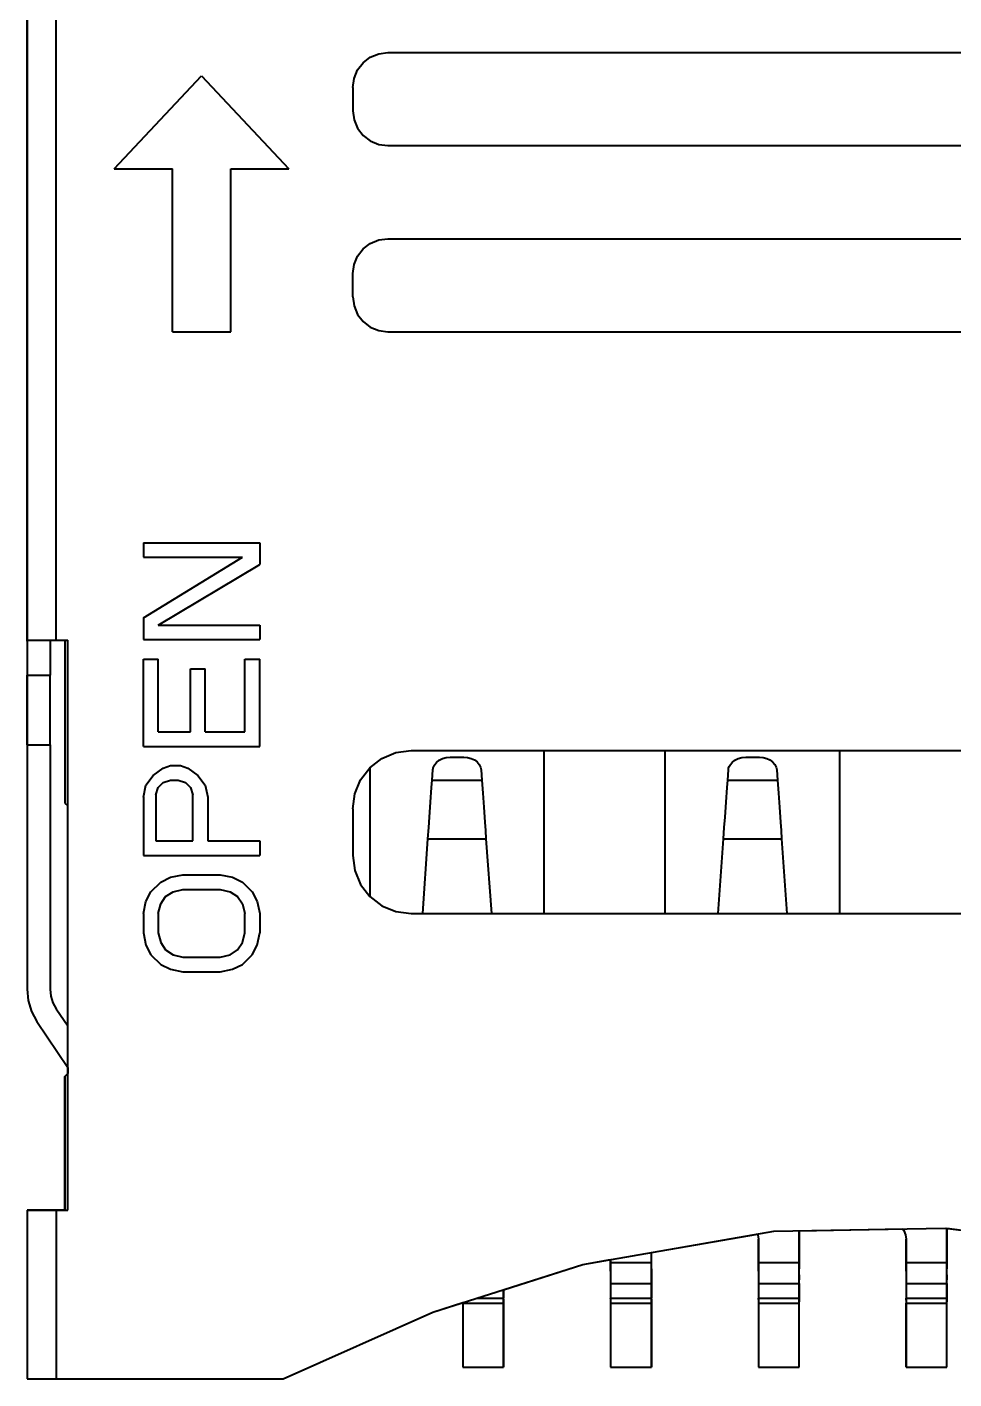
# Model space of a CAD drawing. Header units: inches. Extents: x -969 to 2045, y -594 to 12.
# Drawn here: x -869.71 to -853.78, y -149.94 to -126.7 of the extents above; entities that cross this region are included whole.
import ezdxf

# ---------------------------------------------------------------- set-up
doc = ezdxf.new("R2010")
doc.units = ezdxf.units.IN
doc.header["$MEASUREMENT"] = 0
doc.layers.add('Основная', color=7, linetype='Continuous', lineweight=40)

msp = doc.modelspace()

# ---------------------------------------------------------------- linework, layer by layer
at = {"layer": 'Основная'}
for p, q in [((-869.709, -119.939), (-869.709, -143.239)), ((-869.709, -119.939), (-869.709, -143.239)), ((-869.709, -137.239), (-869.709, -120.503)), ((-869.709, -137.239), (-869.709, -120.503)), ((-869.209, -137.239), (-869.209, -123.739)), ((-869.209, -137.239), (-869.209, -123.739)), ((-864.029, -127.439), (-863.933, -127.315)), ((-864.029, -127.439), (-863.933, -127.315)), ((-863.933, -127.315), (-863.809, -127.219)), ((-863.933, -127.315), (-863.809, -127.219)), ((-863.809, -127.219), (-863.665, -127.159)), ((-863.809, -127.219), (-863.665, -127.159)), ((-863.665, -127.159), (-863.509, -127.139)), ((-863.665, -127.159), (-863.509, -127.139)), ((-863.509, -127.139), (-845.709, -127.139)), ((-863.509, -127.139), (-845.709, -127.139)), ((-868.209, -129.139), (-866.709, -127.539)), ((-868.209, -129.139), (-866.709, -127.539)), ((-866.709, -127.539), (-865.209, -129.139)), ((-866.709, -127.539), (-865.209, -129.139)), ((-864.089, -127.583), (-864.029, -127.439)), ((-864.089, -127.583), (-864.029, -127.439)), ((-864.109, -127.739), (-864.089, -127.583)), ((-864.109, -127.739), (-864.089, -127.583)), ((-864.109, -127.739), (-864.109, -128.139)), ((-864.109, -127.739), (-864.109, -128.139)), ((-864.109, -128.139), (-864.089, -128.295)), ((-864.109, -128.139), (-864.089, -128.295)), ((-864.089, -128.295), (-864.029, -128.439)), ((-864.089, -128.295), (-864.029, -128.439)), ((-864.029, -128.439), (-863.933, -128.563)), ((-864.029, -128.439), (-863.933, -128.563)), ((-863.933, -128.563), (-863.809, -128.659)), ((-863.933, -128.563), (-863.809, -128.659)), ((-863.809, -128.659), (-863.665, -128.719)), ((-863.809, -128.659), (-863.665, -128.719)), ((-863.665, -128.719), (-863.509, -128.739)), ((-863.665, -128.719), (-863.509, -128.739)), ((-863.509, -128.739), (-845.709, -128.739)), ((-863.509, -128.739), (-845.709, -128.739)), ((-868.209, -129.139), (-867.209, -129.139)), ((-868.209, -129.139), (-867.209, -129.139)), ((-867.209, -131.939), (-867.209, -129.139)), ((-867.209, -131.939), (-867.209, -129.139)), ((-866.209, -131.939), (-866.209, -129.139)), ((-866.209, -129.139), (-865.209, -129.139)), ((-866.209, -131.939), (-866.209, -129.139)), ((-866.209, -129.139), (-865.209, -129.139)), ((-863.809, -130.419), (-863.665, -130.359)), ((-863.809, -130.419), (-863.665, -130.359)), ((-863.665, -130.359), (-863.509, -130.339)), ((-863.665, -130.359), (-863.509, -130.339)), ((-863.509, -130.339), (-845.709, -130.339)), ((-863.509, -130.339), (-845.709, -130.339)), ((-864.029, -130.639), (-863.933, -130.515)), ((-864.029, -130.639), (-863.933, -130.515)), ((-863.933, -130.515), (-863.809, -130.419)), ((-863.933, -130.515), (-863.809, -130.419)), ((-864.109, -130.939), (-864.089, -130.783)), ((-864.109, -130.939), (-864.089, -130.783)), ((-864.089, -130.783), (-864.029, -130.639)), ((-864.089, -130.783), (-864.029, -130.639)), ((-864.109, -131.339), (-864.109, -130.939)), ((-864.109, -131.339), (-864.109, -130.939)), ((-864.109, -131.339), (-864.089, -131.495)), ((-864.109, -131.339), (-864.089, -131.495)), ((-864.089, -131.495), (-864.029, -131.639)), ((-864.089, -131.495), (-864.029, -131.639)), ((-864.029, -131.639), (-863.933, -131.763)), ((-864.029, -131.639), (-863.933, -131.763)), ((-867.209, -131.939), (-866.209, -131.939)), ((-867.209, -131.939), (-866.209, -131.939)), ((-863.933, -131.763), (-863.809, -131.859)), ((-863.933, -131.763), (-863.809, -131.859)), ((-863.809, -131.859), (-863.665, -131.919)), ((-863.809, -131.859), (-863.665, -131.919)), ((-863.665, -131.919), (-863.509, -131.939)), ((-863.665, -131.919), (-863.509, -131.939)), ((-863.509, -131.939), (-845.709, -131.939)), ((-863.509, -131.939), (-845.709, -131.939)), ((-867.709, -135.565), (-865.709, -135.565)), ((-867.709, -135.565), (-867.709, -135.815)), ((-867.709, -135.565), (-865.709, -135.565)), ((-867.709, -135.565), (-867.709, -135.815)), ((-865.709, -135.565), (-865.709, -135.939)), ((-865.709, -135.565), (-865.709, -135.939)), ((-867.709, -136.855), (-866.007, -135.815)), ((-867.709, -135.815), (-866.007, -135.815)), ((-867.709, -136.855), (-866.007, -135.815)), ((-867.709, -135.815), (-866.007, -135.815)), ((-867.453, -136.981), (-865.709, -135.939)), ((-867.453, -136.981), (-865.709, -135.939)), ((-867.709, -136.855), (-867.709, -137.231)), ((-867.709, -136.855), (-867.709, -137.231)), ((-867.453, -136.981), (-865.709, -136.981)), ((-867.453, -136.981), (-865.709, -136.981)), ((-865.709, -136.981), (-865.709, -137.231)), ((-865.709, -136.981), (-865.709, -137.231)), ((-869.709, -137.259), (-869.709, -137.239)), ((-869.709, -137.239), (-869.693, -137.239)), ((-869.709, -137.259), (-869.709, -137.239)), ((-869.709, -137.239), (-869.693, -137.239)), ((-869.709, -137.259), (-869.709, -137.319)), ((-869.709, -137.259), (-869.709, -137.319)), ((-869.709, -137.319), (-869.709, -137.415)), ((-869.709, -137.319), (-869.709, -137.415)), ((-869.693, -137.239), (-869.339, -137.239)), ((-869.693, -137.239), (-869.643, -137.239)), ((-869.693, -137.239), (-869.339, -137.239)), ((-869.693, -137.239), (-869.643, -137.239)), ((-869.643, -137.239), (-869.563, -137.239)), ((-869.643, -137.239), (-869.563, -137.239)), ((-869.563, -137.239), (-869.459, -137.239)), ((-869.563, -137.239), (-869.459, -137.239)), ((-869.459, -137.239), (-869.339, -137.239)), ((-869.459, -137.239), (-869.339, -137.239)), ((-869.339, -137.239), (-869.209, -137.239)), ((-869.339, -137.239), (-869.209, -137.239)), ((-869.309, -137.259), (-869.309, -137.239)), ((-869.309, -137.259), (-869.309, -137.239)), ((-869.309, -137.259), (-869.309, -137.319)), ((-869.309, -137.259), (-869.309, -137.319)), ((-869.309, -137.319), (-869.309, -137.415)), ((-869.309, -137.319), (-869.309, -137.415)), ((-869.209, -137.239), (-869.009, -137.239)), ((-869.209, -137.239), (-869.009, -137.239)), ((-869.059, -137.239), (-869.059, -140.039)), ((-869.059, -137.239), (-869.059, -140.039)), ((-869.009, -147.039), (-869.009, -137.239)), ((-869.009, -147.039), (-869.009, -137.239)), ((-867.709, -137.231), (-865.709, -137.231)), ((-867.709, -137.231), (-865.709, -137.231)), ((-869.709, -137.415), (-869.709, -137.539)), ((-869.709, -137.415), (-869.709, -137.539)), ((-869.709, -137.539), (-869.709, -137.683)), ((-869.709, -137.539), (-869.709, -137.683)), ((-869.309, -137.415), (-869.309, -137.539)), ((-869.309, -137.415), (-869.309, -137.539)), ((-869.309, -137.539), (-869.309, -137.683)), ((-869.309, -137.539), (-869.309, -137.683)), ((-867.709, -137.565), (-867.453, -137.565)), ((-867.709, -139.065), (-867.709, -137.565)), ((-867.709, -137.565), (-867.453, -137.565)), ((-867.709, -139.065), (-867.709, -137.565)), ((-867.453, -138.815), (-867.453, -137.565)), ((-867.453, -138.815), (-867.453, -137.565)), ((-865.965, -137.565), (-865.709, -137.565)), ((-865.965, -138.815), (-865.965, -137.565)), ((-865.965, -137.565), (-865.709, -137.565)), ((-865.965, -138.815), (-865.965, -137.565)), ((-865.709, -139.065), (-865.709, -137.565)), ((-865.709, -139.065), (-865.709, -137.565)), ((-869.709, -137.683), (-869.709, -137.839)), ((-869.709, -137.683), (-869.709, -137.839)), ((-869.309, -137.683), (-869.309, -137.839)), ((-869.309, -137.683), (-869.309, -137.839)), ((-866.901, -137.731), (-866.645, -137.731)), ((-866.901, -138.815), (-866.901, -137.731)), ((-866.901, -137.731), (-866.645, -137.731)), ((-866.901, -138.815), (-866.901, -137.731)), ((-866.645, -138.815), (-866.645, -137.731)), ((-866.645, -138.815), (-866.645, -137.731)), ((-869.709, -139.039), (-869.709, -137.839)), ((-869.709, -137.839), (-869.309, -137.839)), ((-869.709, -139.039), (-869.709, -137.839)), ((-869.709, -137.839), (-869.309, -137.839)), ((-869.309, -139.039), (-869.309, -137.839)), ((-869.309, -139.039), (-869.309, -137.839)), ((-867.453, -138.815), (-866.901, -138.815)), ((-867.453, -138.815), (-866.901, -138.815)), ((-866.645, -138.815), (-865.965, -138.815)), ((-866.645, -138.815), (-865.965, -138.815)), ((-869.709, -139.039), (-869.709, -143.239)), ((-869.709, -139.039), (-869.309, -139.039)), ((-869.709, -139.039), (-869.709, -143.239)), ((-869.709, -139.039), (-869.309, -139.039)), ((-869.309, -139.039), (-869.309, -143.239)), ((-869.309, -139.039), (-869.309, -143.239)), ((-867.709, -139.065), (-865.709, -139.065)), ((-867.709, -139.065), (-865.709, -139.065)), ((-863.609, -139.273), (-863.369, -139.173)), ((-863.609, -139.273), (-863.369, -139.173)), ((-863.369, -139.173), (-863.109, -139.139)), ((-863.369, -139.173), (-863.109, -139.139)), ((-863.109, -139.139), (-849.109, -139.139)), ((-863.109, -139.139), (-849.109, -139.139)), ((-860.819, -141.939), (-860.819, -139.139)), ((-860.819, -141.939), (-860.819, -139.139)), ((-858.739, -141.939), (-858.739, -139.139)), ((-858.739, -141.939), (-858.739, -139.139)), ((-855.739, -141.939), (-855.739, -139.139)), ((-855.739, -141.939), (-855.739, -139.139)), ((-867.369, -139.439), (-867.241, -139.397)), ((-867.369, -139.439), (-867.241, -139.397)), ((-867.241, -139.397), (-867.071, -139.397)), ((-867.241, -139.397), (-867.071, -139.397)), ((-867.071, -139.397), (-866.943, -139.439)), ((-867.071, -139.397), (-866.943, -139.439)), ((-863.817, -139.433), (-863.609, -139.273)), ((-863.817, -139.433), (-863.609, -139.273)), ((-862.731, -139.441), (-862.721, -139.413)), ((-862.731, -139.441), (-862.721, -139.413)), ((-862.721, -139.413), (-862.701, -139.375)), ((-862.721, -139.413), (-862.701, -139.375)), ((-862.701, -139.375), (-862.673, -139.341)), ((-862.701, -139.375), (-862.673, -139.341)), ((-862.673, -139.341), (-862.627, -139.303)), ((-862.673, -139.341), (-862.627, -139.303)), ((-862.627, -139.303), (-862.569, -139.273)), ((-862.627, -139.303), (-862.569, -139.273)), ((-862.569, -139.273), (-862.505, -139.257)), ((-862.569, -139.273), (-862.505, -139.257)), ((-862.505, -139.257), (-862.435, -139.251)), ((-862.505, -139.257), (-862.435, -139.251)), ((-862.435, -139.251), (-862.203, -139.251)), ((-862.435, -139.251), (-862.203, -139.251)), ((-862.203, -139.251), (-862.137, -139.255)), ((-862.203, -139.251), (-862.137, -139.255)), ((-862.137, -139.255), (-862.075, -139.273)), ((-862.137, -139.255), (-862.075, -139.273)), ((-862.075, -139.273), (-862.021, -139.297)), ((-862.075, -139.273), (-862.021, -139.297)), ((-862.021, -139.297), (-861.975, -139.331)), ((-862.021, -139.297), (-861.975, -139.331)), ((-861.975, -139.331), (-861.939, -139.375)), ((-861.975, -139.331), (-861.939, -139.375)), ((-861.939, -139.375), (-861.915, -139.421)), ((-861.939, -139.375), (-861.915, -139.421)), ((-861.915, -139.421), (-861.903, -139.471)), ((-861.915, -139.421), (-861.903, -139.471)), ((-857.651, -139.441), (-857.641, -139.413)), ((-857.651, -139.441), (-857.641, -139.413)), ((-857.641, -139.413), (-857.621, -139.375)), ((-857.641, -139.413), (-857.621, -139.375)), ((-857.621, -139.375), (-857.593, -139.341)), ((-857.621, -139.375), (-857.593, -139.341)), ((-857.593, -139.341), (-857.547, -139.303)), ((-857.593, -139.341), (-857.547, -139.303)), ((-857.547, -139.303), (-857.489, -139.273)), ((-857.547, -139.303), (-857.489, -139.273)), ((-857.489, -139.273), (-857.425, -139.257)), ((-857.489, -139.273), (-857.425, -139.257)), ((-857.425, -139.257), (-857.355, -139.251)), ((-857.425, -139.257), (-857.355, -139.251)), ((-857.355, -139.251), (-857.123, -139.251)), ((-857.355, -139.251), (-857.123, -139.251)), ((-857.123, -139.251), (-857.057, -139.255)), ((-857.123, -139.251), (-857.057, -139.255)), ((-857.057, -139.255), (-856.995, -139.273)), ((-857.057, -139.255), (-856.995, -139.273)), ((-856.995, -139.273), (-856.941, -139.297)), ((-856.995, -139.273), (-856.941, -139.297)), ((-856.941, -139.297), (-856.895, -139.331)), ((-856.941, -139.297), (-856.895, -139.331)), ((-856.895, -139.331), (-856.859, -139.375)), ((-856.895, -139.331), (-856.859, -139.375)), ((-856.859, -139.375), (-856.835, -139.421)), ((-856.859, -139.375), (-856.835, -139.421)), ((-856.835, -139.421), (-856.823, -139.471)), ((-856.835, -139.421), (-856.823, -139.471)), ((-867.667, -139.731), (-867.539, -139.565)), ((-867.667, -139.731), (-867.539, -139.565)), ((-867.539, -139.565), (-867.369, -139.439)), ((-867.539, -139.565), (-867.369, -139.439)), ((-867.369, -139.689), (-867.241, -139.647)), ((-867.369, -139.689), (-867.241, -139.647)), ((-867.241, -139.647), (-867.113, -139.647)), ((-867.241, -139.647), (-867.113, -139.647)), ((-867.113, -139.647), (-866.985, -139.689)), ((-867.113, -139.647), (-866.985, -139.689)), ((-866.943, -139.439), (-866.773, -139.565)), ((-866.943, -139.439), (-866.773, -139.565)), ((-866.773, -139.565), (-866.645, -139.731)), ((-866.773, -139.565), (-866.645, -139.731)), ((-864.075, -139.881), (-863.975, -139.639)), ((-864.075, -139.881), (-863.975, -139.639)), ((-863.975, -139.639), (-863.817, -139.433)), ((-863.975, -139.639), (-863.817, -139.433)), ((-863.819, -139.435), (-863.819, -141.643)), ((-863.819, -139.435), (-863.819, -141.643)), ((-862.757, -139.775), (-862.747, -139.647)), ((-862.757, -139.775), (-862.747, -139.647)), ((-862.747, -139.647), (-862.735, -139.471)), ((-862.747, -139.647), (-862.735, -139.471)), ((-862.747, -139.647), (-861.891, -139.647)), ((-862.747, -139.647), (-861.891, -139.647)), ((-862.735, -139.471), (-862.731, -139.441)), ((-862.735, -139.471), (-862.731, -139.441)), ((-861.903, -139.471), (-861.891, -139.647)), ((-861.903, -139.471), (-861.891, -139.647)), ((-861.891, -139.647), (-861.875, -139.867)), ((-861.891, -139.647), (-861.875, -139.867)), ((-857.677, -139.775), (-857.667, -139.647)), ((-857.677, -139.775), (-857.667, -139.647)), ((-857.667, -139.647), (-857.655, -139.471)), ((-857.667, -139.647), (-857.655, -139.471)), ((-857.667, -139.647), (-856.811, -139.647)), ((-857.667, -139.647), (-856.811, -139.647)), ((-857.655, -139.471), (-857.651, -139.441)), ((-857.655, -139.471), (-857.651, -139.441)), ((-856.823, -139.471), (-856.811, -139.647)), ((-856.823, -139.471), (-856.811, -139.647)), ((-856.811, -139.647), (-856.795, -139.867)), ((-856.811, -139.647), (-856.795, -139.867)), ((-867.709, -139.939), (-867.667, -139.731)), ((-867.709, -139.939), (-867.667, -139.731)), ((-867.497, -139.897), (-867.453, -139.773)), ((-867.497, -139.897), (-867.453, -139.773)), ((-867.453, -139.773), (-867.369, -139.689)), ((-867.453, -139.773), (-867.369, -139.689)), ((-866.985, -139.689), (-866.901, -139.773)), ((-866.985, -139.689), (-866.901, -139.773)), ((-866.901, -139.773), (-866.859, -139.897)), ((-866.901, -139.773), (-866.859, -139.897)), ((-866.645, -139.731), (-866.603, -139.939)), ((-866.645, -139.731), (-866.603, -139.939)), ((-864.109, -140.139), (-864.075, -139.881)), ((-864.109, -140.139), (-864.075, -139.881)), ((-862.775, -140.025), (-862.757, -139.775)), ((-862.775, -140.025), (-862.757, -139.775)), ((-861.875, -139.867), (-861.859, -140.113)), ((-861.875, -139.867), (-861.859, -140.113)), ((-857.695, -140.025), (-857.677, -139.775)), ((-857.695, -140.025), (-857.677, -139.775)), ((-856.795, -139.867), (-856.779, -140.113)), ((-856.795, -139.867), (-856.779, -140.113)), ((-869.059, -140.039), (-869.009, -140.089)), ((-869.059, -140.039), (-869.009, -140.089)), ((-867.709, -139.939), (-867.709, -140.939)), ((-867.709, -139.939), (-867.709, -140.939)), ((-867.497, -139.897), (-867.497, -140.689)), ((-867.497, -139.897), (-867.497, -140.689)), ((-866.859, -140.689), (-866.859, -139.897)), ((-866.859, -140.689), (-866.859, -139.897)), ((-866.603, -139.939), (-866.603, -140.689)), ((-866.603, -139.939), (-866.603, -140.689)), ((-862.793, -140.281), (-862.775, -140.025)), ((-862.793, -140.281), (-862.775, -140.025)), ((-861.859, -140.113), (-861.841, -140.371)), ((-861.859, -140.113), (-861.841, -140.371)), ((-857.713, -140.281), (-857.695, -140.025)), ((-857.713, -140.281), (-857.695, -140.025)), ((-856.779, -140.113), (-856.761, -140.371)), ((-856.779, -140.113), (-856.761, -140.371)), ((-864.109, -140.139), (-864.109, -140.939)), ((-864.109, -140.139), (-864.109, -140.939)), ((-862.805, -140.461), (-862.793, -140.281)), ((-862.805, -140.461), (-862.793, -140.281)), ((-857.725, -140.461), (-857.713, -140.281)), ((-857.725, -140.461), (-857.713, -140.281)), ((-862.819, -140.657), (-862.805, -140.461)), ((-862.819, -140.657), (-862.805, -140.461)), ((-861.841, -140.371), (-861.831, -140.513)), ((-861.841, -140.371), (-861.831, -140.513)), ((-861.831, -140.513), (-861.821, -140.657)), ((-861.831, -140.513), (-861.821, -140.657)), ((-857.739, -140.657), (-857.725, -140.461)), ((-857.739, -140.657), (-857.725, -140.461)), ((-856.761, -140.371), (-856.751, -140.513)), ((-856.761, -140.371), (-856.751, -140.513)), ((-856.751, -140.513), (-856.741, -140.657)), ((-856.751, -140.513), (-856.741, -140.657)), ((-867.497, -140.689), (-866.859, -140.689)), ((-867.497, -140.689), (-866.859, -140.689)), ((-866.603, -140.689), (-865.709, -140.689)), ((-866.603, -140.689), (-865.709, -140.689)), ((-865.709, -140.689), (-865.709, -140.939)), ((-865.709, -140.689), (-865.709, -140.939)), ((-862.909, -141.939), (-862.819, -140.657)), ((-862.909, -141.939), (-862.819, -140.657)), ((-862.819, -140.657), (-861.821, -140.657)), ((-862.819, -140.657), (-861.821, -140.657)), ((-861.821, -140.657), (-861.729, -141.939)), ((-861.821, -140.657), (-861.729, -141.939)), ((-857.829, -141.939), (-857.739, -140.657)), ((-857.829, -141.939), (-857.739, -140.657)), ((-857.739, -140.657), (-856.741, -140.657)), ((-857.739, -140.657), (-856.741, -140.657)), ((-856.741, -140.657), (-856.649, -141.939)), ((-856.741, -140.657), (-856.649, -141.939)), ((-867.709, -140.939), (-865.709, -140.939)), ((-867.709, -140.939), (-865.709, -140.939)), ((-864.109, -140.939), (-864.075, -141.197)), ((-864.109, -140.939), (-864.075, -141.197)), ((-867.241, -141.315), (-867.029, -141.273)), ((-867.241, -141.315), (-867.029, -141.273)), ((-867.029, -141.273), (-866.391, -141.273)), ((-867.029, -141.273), (-866.391, -141.273)), ((-866.391, -141.273), (-866.177, -141.315)), ((-866.391, -141.273), (-866.177, -141.315)), ((-864.075, -141.197), (-863.975, -141.439)), ((-864.075, -141.197), (-863.975, -141.439)), ((-867.581, -141.565), (-867.411, -141.397)), ((-867.581, -141.565), (-867.411, -141.397)), ((-867.411, -141.397), (-867.241, -141.315)), ((-867.411, -141.397), (-867.241, -141.315)), ((-867.199, -141.565), (-867.029, -141.523)), ((-867.199, -141.565), (-867.029, -141.523)), ((-867.029, -141.523), (-866.391, -141.523)), ((-867.029, -141.523), (-866.391, -141.523)), ((-866.391, -141.523), (-866.219, -141.565)), ((-866.391, -141.523), (-866.219, -141.565)), ((-866.177, -141.315), (-866.007, -141.397)), ((-866.177, -141.315), (-866.007, -141.397)), ((-866.007, -141.397), (-865.837, -141.565)), ((-866.007, -141.397), (-865.837, -141.565)), ((-863.975, -141.439), (-863.817, -141.647)), ((-863.975, -141.439), (-863.817, -141.647)), ((-867.709, -141.939), (-867.667, -141.731)), ((-867.709, -141.939), (-867.667, -141.731)), ((-867.667, -141.731), (-867.581, -141.565)), ((-867.667, -141.731), (-867.581, -141.565)), ((-867.411, -141.773), (-867.327, -141.647)), ((-867.411, -141.773), (-867.327, -141.647)), ((-867.327, -141.647), (-867.199, -141.565)), ((-867.327, -141.647), (-867.199, -141.565)), ((-866.219, -141.565), (-866.093, -141.647)), ((-866.219, -141.565), (-866.093, -141.647)), ((-866.093, -141.647), (-866.007, -141.773)), ((-866.093, -141.647), (-866.007, -141.773)), ((-865.837, -141.565), (-865.751, -141.731)), ((-865.837, -141.565), (-865.751, -141.731)), ((-865.751, -141.731), (-865.709, -141.939)), ((-865.751, -141.731), (-865.709, -141.939)), ((-863.817, -141.647), (-863.609, -141.805)), ((-863.817, -141.647), (-863.609, -141.805)), ((-867.709, -141.939), (-867.709, -142.273)), ((-867.709, -141.939), (-867.709, -142.273)), ((-867.453, -141.939), (-867.411, -141.773)), ((-867.453, -141.939), (-867.411, -141.773)), ((-867.453, -141.939), (-867.453, -142.273)), ((-867.453, -141.939), (-867.453, -142.273)), ((-866.007, -141.773), (-865.965, -141.939)), ((-866.007, -141.773), (-865.965, -141.939)), ((-865.965, -142.273), (-865.965, -141.939)), ((-865.965, -142.273), (-865.965, -141.939)), ((-865.709, -141.939), (-865.709, -142.273)), ((-865.709, -141.939), (-865.709, -142.273)), ((-863.609, -141.805), (-863.369, -141.905)), ((-863.609, -141.805), (-863.369, -141.905)), ((-863.369, -141.905), (-863.109, -141.939)), ((-863.369, -141.905), (-863.109, -141.939)), ((-863.109, -141.939), (-849.109, -141.939)), ((-863.109, -141.939), (-849.109, -141.939)), ((-867.709, -142.273), (-867.667, -142.481)), ((-867.709, -142.273), (-867.667, -142.481)), ((-867.453, -142.273), (-867.411, -142.439)), ((-867.453, -142.273), (-867.411, -142.439)), ((-867.411, -142.439), (-867.327, -142.565)), ((-867.411, -142.439), (-867.327, -142.565)), ((-866.093, -142.565), (-866.007, -142.439)), ((-866.093, -142.565), (-866.007, -142.439)), ((-866.007, -142.439), (-865.965, -142.273)), ((-866.007, -142.439), (-865.965, -142.273)), ((-865.751, -142.481), (-865.709, -142.273)), ((-865.751, -142.481), (-865.709, -142.273)), ((-867.667, -142.481), (-867.581, -142.647)), ((-867.667, -142.481), (-867.581, -142.647)), ((-867.581, -142.647), (-867.411, -142.815)), ((-867.581, -142.647), (-867.411, -142.815)), ((-867.327, -142.565), (-867.199, -142.647)), ((-867.327, -142.565), (-867.199, -142.647)), ((-867.199, -142.647), (-867.029, -142.689)), ((-867.199, -142.647), (-867.029, -142.689)), ((-866.391, -142.689), (-866.219, -142.647)), ((-866.391, -142.689), (-866.219, -142.647)), ((-866.219, -142.647), (-866.093, -142.565)), ((-866.219, -142.647), (-866.093, -142.565)), ((-866.007, -142.815), (-865.837, -142.647)), ((-866.007, -142.815), (-865.837, -142.647)), ((-865.837, -142.647), (-865.751, -142.481)), ((-865.837, -142.647), (-865.751, -142.481)), ((-867.411, -142.815), (-867.241, -142.897)), ((-867.411, -142.815), (-867.241, -142.897)), ((-867.241, -142.897), (-867.029, -142.939)), ((-867.241, -142.897), (-867.029, -142.939)), ((-867.029, -142.689), (-866.391, -142.689)), ((-867.029, -142.689), (-866.391, -142.689)), ((-866.391, -142.939), (-866.177, -142.897)), ((-866.391, -142.939), (-866.177, -142.897)), ((-866.177, -142.897), (-866.007, -142.815)), ((-866.177, -142.897), (-866.007, -142.815)), ((-867.029, -142.939), (-866.391, -142.939)), ((-867.029, -142.939), (-866.391, -142.939)), ((-869.709, -143.239), (-869.689, -143.435)), ((-869.709, -143.239), (-869.689, -143.435)), ((-869.709, -143.239), (-869.689, -143.435)), ((-869.709, -143.239), (-869.689, -143.435)), ((-869.309, -143.239), (-869.297, -143.357)), ((-869.309, -143.239), (-869.297, -143.357)), ((-869.297, -143.357), (-869.263, -143.471)), ((-869.297, -143.357), (-869.263, -143.471)), ((-869.689, -143.435), (-869.631, -143.625)), ((-869.689, -143.435), (-869.631, -143.625)), ((-869.689, -143.435), (-869.631, -143.625)), ((-869.689, -143.435), (-869.631, -143.625)), ((-869.263, -143.471), (-869.207, -143.575)), ((-869.263, -143.471), (-869.207, -143.575)), ((-869.207, -143.575), (-869.009, -143.867)), ((-869.207, -143.575), (-869.009, -143.867)), ((-869.631, -143.625), (-869.539, -143.797)), ((-869.631, -143.625), (-869.539, -143.797)), ((-869.631, -143.625), (-869.539, -143.797)), ((-869.631, -143.625), (-869.539, -143.797)), ((-869.539, -143.797), (-869.009, -144.585)), ((-869.539, -143.797), (-869.009, -144.585)), ((-869.539, -143.797), (-869.009, -144.585)), ((-869.539, -143.797), (-869.009, -144.585)), ((-869.009, -144.689), (-869.059, -144.739)), ((-869.059, -144.739), (-869.009, -144.689)), ((-869.009, -144.689), (-869.059, -144.739)), ((-869.059, -144.739), (-869.009, -144.689)), ((-869.059, -144.739), (-869.059, -147.039)), ((-869.059, -147.039), (-869.059, -144.739)), ((-869.059, -144.739), (-869.059, -147.039)), ((-869.059, -147.039), (-869.059, -144.739)), ((-869.009, -144.585), (-869.009, -144.689)), ((-869.009, -144.585), (-869.009, -144.689)), ((-869.059, -147.039), (-869.709, -147.039)), ((-869.709, -147.039), (-869.709, -149.939)), ((-869.709, -147.039), (-869.709, -149.939)), ((-869.709, -147.039), (-869.693, -147.039)), ((-869.059, -147.039), (-869.709, -147.039)), ((-869.709, -147.039), (-869.709, -149.939)), ((-869.709, -147.039), (-869.709, -149.939)), ((-869.709, -147.039), (-869.693, -147.039)), ((-869.693, -147.039), (-869.643, -147.039)), ((-869.693, -147.039), (-869.643, -147.039)), ((-869.643, -147.039), (-869.563, -147.039)), ((-869.643, -147.039), (-869.563, -147.039)), ((-869.563, -147.039), (-869.459, -147.039)), ((-869.563, -147.039), (-869.459, -147.039)), ((-869.459, -147.039), (-869.339, -147.039)), ((-869.459, -147.039), (-869.339, -147.039)), ((-869.339, -147.039), (-869.209, -147.039)), ((-869.339, -147.039), (-869.209, -147.039)), ((-869.209, -147.039), (-869.009, -147.039)), ((-869.209, -147.039), (-869.209, -149.939)), ((-869.209, -147.039), (-869.009, -147.039)), ((-869.209, -147.039), (-869.209, -149.939)), ((-860.157, -147.971), (-856.877, -147.401)), ((-860.157, -147.971), (-856.877, -147.401)), ((-858.979, -147.767), (-857.155, -147.449)), ((-858.979, -147.767), (-857.155, -147.449)), ((-857.155, -147.449), (-857.149, -147.461)), ((-857.155, -147.449), (-857.149, -147.461)), ((-857.155, -147.449), (-857.149, -147.461)), ((-857.155, -147.449), (-857.149, -147.461)), ((-857.149, -147.461), (-857.139, -147.539)), ((-857.149, -147.461), (-857.139, -147.539)), ((-857.149, -147.461), (-857.139, -147.539)), ((-857.149, -147.461), (-857.139, -147.539)), ((-857.139, -147.539), (-857.139, -149.739)), ((-857.139, -147.939), (-857.139, -147.539)), ((-857.139, -147.539), (-857.139, -149.739)), ((-857.139, -147.939), (-857.139, -147.539)), ((-856.877, -147.401), (-853.927, -147.345)), ((-856.877, -147.401), (-853.927, -147.345)), ((-856.439, -147.393), (-854.663, -147.359)), ((-856.439, -147.393), (-854.663, -147.359)), ((-856.439, -149.739), (-856.439, -147.393)), ((-856.439, -147.393), (-856.439, -147.939)), ((-856.439, -149.739), (-856.439, -147.393)), ((-856.439, -147.393), (-856.439, -147.939)), ((-854.663, -147.359), (-854.639, -147.389)), ((-854.663, -147.359), (-854.639, -147.389)), ((-854.663, -147.359), (-854.639, -147.389)), ((-854.663, -147.359), (-854.639, -147.389)), ((-854.639, -147.389), (-854.609, -147.461)), ((-854.639, -147.389), (-854.609, -147.461)), ((-854.639, -147.389), (-854.609, -147.461)), ((-854.639, -147.389), (-854.609, -147.461)), ((-854.609, -147.461), (-854.599, -147.539)), ((-854.609, -147.461), (-854.599, -147.539)), ((-854.609, -147.461), (-854.599, -147.539)), ((-854.609, -147.461), (-854.599, -147.539)), ((-854.599, -147.539), (-854.599, -149.739)), ((-854.599, -147.939), (-854.599, -147.539)), ((-854.599, -147.539), (-854.599, -149.739)), ((-854.599, -147.939), (-854.599, -147.539)), ((-853.927, -147.345), (-850.953, -147.723)), ((-853.927, -147.345), (-850.953, -147.723)), ((-853.899, -147.347), (-853.899, -147.939)), ((-853.899, -147.347), (-853.899, -147.939)), ((-853.899, -149.739), (-853.899, -147.349)), ((-853.899, -147.349), (-852.059, -147.583)), ((-853.899, -149.739), (-853.899, -147.349)), ((-853.899, -147.349), (-852.059, -147.583)), ((-858.979, -149.739), (-858.979, -147.767)), ((-858.979, -147.939), (-858.979, -147.767)), ((-858.979, -149.739), (-858.979, -147.767)), ((-858.979, -147.939), (-858.979, -147.767)), ((-862.733, -148.791), (-860.157, -147.971)), ((-862.733, -148.791), (-860.157, -147.971)), ((-861.519, -148.405), (-860.157, -147.971)), ((-861.519, -148.405), (-860.157, -147.971)), ((-860.157, -147.971), (-859.679, -147.887)), ((-860.157, -147.971), (-859.679, -147.887)), ((-859.679, -147.887), (-859.679, -149.739)), ((-859.679, -147.939), (-859.679, -147.887)), ((-859.679, -147.887), (-859.679, -149.739)), ((-859.679, -147.939), (-859.679, -147.887)), ((-859.679, -148.013), (-859.679, -147.939)), ((-859.679, -147.939), (-858.979, -147.939)), ((-859.679, -148.013), (-859.679, -147.939)), ((-859.679, -147.939), (-858.979, -147.939)), ((-859.679, -148.085), (-859.679, -148.013)), ((-859.679, -148.085), (-859.679, -148.013)), ((-858.979, -148.049), (-858.979, -147.939)), ((-858.979, -148.049), (-858.979, -147.939)), ((-857.139, -148.013), (-857.139, -147.939)), ((-857.139, -147.939), (-856.439, -147.939)), ((-857.139, -148.013), (-857.139, -147.939)), ((-857.139, -147.939), (-856.439, -147.939)), ((-857.139, -148.085), (-857.139, -148.013)), ((-857.139, -148.085), (-857.139, -148.013)), ((-856.439, -147.939), (-856.439, -148.049)), ((-856.439, -147.939), (-856.439, -148.049)), ((-854.599, -148.013), (-854.599, -147.939)), ((-854.599, -147.939), (-853.899, -147.939)), ((-854.599, -148.013), (-854.599, -147.939)), ((-854.599, -147.939), (-853.899, -147.939)), ((-854.599, -148.085), (-854.599, -148.013)), ((-854.599, -148.085), (-854.599, -148.013)), ((-853.899, -147.939), (-853.899, -148.049)), ((-853.899, -147.939), (-853.899, -148.049)), ((-859.679, -148.085), (-859.679, -148.151)), ((-859.679, -148.085), (-859.679, -148.151)), ((-859.679, -148.151), (-859.679, -148.211)), ((-859.679, -148.151), (-859.679, -148.211)), ((-859.679, -148.211), (-859.679, -148.261)), ((-859.679, -148.211), (-859.679, -148.261)), ((-859.679, -148.261), (-859.679, -148.299)), ((-859.679, -148.261), (-859.679, -148.299)), ((-858.979, -148.049), (-858.979, -148.151)), ((-858.979, -148.049), (-858.979, -148.151)), ((-858.979, -148.151), (-858.979, -148.237)), ((-858.979, -148.151), (-858.979, -148.237)), ((-858.979, -148.237), (-858.979, -148.299)), ((-858.979, -148.237), (-858.979, -148.299)), ((-857.139, -148.085), (-857.139, -148.151)), ((-857.139, -148.085), (-857.139, -148.151)), ((-857.139, -148.151), (-857.139, -148.211)), ((-857.139, -148.151), (-857.139, -148.211)), ((-857.139, -148.211), (-857.139, -148.261)), ((-857.139, -148.211), (-857.139, -148.261)), ((-857.139, -148.261), (-857.139, -148.299)), ((-857.139, -148.261), (-857.139, -148.299)), ((-856.439, -148.151), (-856.439, -148.049)), ((-856.439, -148.151), (-856.439, -148.049)), ((-856.439, -148.151), (-856.439, -148.237)), ((-856.439, -148.151), (-856.439, -148.237)), ((-856.439, -148.299), (-856.439, -148.237)), ((-856.439, -148.299), (-856.439, -148.237)), ((-854.599, -148.085), (-854.599, -148.151)), ((-854.599, -148.085), (-854.599, -148.151)), ((-854.599, -148.151), (-854.599, -148.211)), ((-854.599, -148.151), (-854.599, -148.211)), ((-854.599, -148.211), (-854.599, -148.261)), ((-854.599, -148.211), (-854.599, -148.261)), ((-854.599, -148.261), (-854.599, -148.299)), ((-854.599, -148.261), (-854.599, -148.299)), ((-853.899, -148.151), (-853.899, -148.049)), ((-853.899, -148.151), (-853.899, -148.049)), ((-853.899, -148.151), (-853.899, -148.237)), ((-853.899, -148.151), (-853.899, -148.237)), ((-853.899, -148.299), (-853.899, -148.237)), ((-853.899, -148.299), (-853.899, -148.237)), ((-861.519, -149.739), (-861.519, -148.405)), ((-861.519, -148.405), (-861.519, -148.549)), ((-861.519, -149.739), (-861.519, -148.405)), ((-861.519, -148.405), (-861.519, -148.549)), ((-859.679, -148.299), (-859.679, -148.549)), ((-859.679, -148.299), (-858.979, -148.299)), ((-859.679, -148.299), (-859.679, -148.549)), ((-859.679, -148.299), (-858.979, -148.299)), ((-858.979, -148.299), (-858.979, -148.549)), ((-858.979, -148.299), (-858.979, -148.549)), ((-857.139, -148.299), (-857.139, -148.549)), ((-857.139, -148.299), (-856.439, -148.299)), ((-857.139, -148.299), (-857.139, -148.549)), ((-857.139, -148.299), (-856.439, -148.299)), ((-856.439, -148.299), (-856.439, -148.549)), ((-856.439, -148.299), (-856.439, -148.549)), ((-854.599, -148.299), (-854.599, -148.549)), ((-854.599, -148.299), (-853.899, -148.299)), ((-854.599, -148.299), (-854.599, -148.549)), ((-854.599, -148.299), (-853.899, -148.299)), ((-853.899, -148.299), (-853.899, -148.549)), ((-853.899, -148.299), (-853.899, -148.549)), ((-862.733, -148.791), (-862.219, -148.627)), ((-862.733, -148.791), (-862.219, -148.627)), ((-862.219, -148.627), (-862.219, -149.739)), ((-862.219, -148.627), (-862.219, -148.639)), ((-862.219, -148.627), (-862.219, -149.739)), ((-862.219, -148.627), (-862.219, -148.639)), ((-862.219, -148.639), (-862.219, -149.739)), ((-862.219, -148.639), (-861.519, -148.639)), ((-862.219, -148.639), (-862.219, -149.739)), ((-862.219, -148.639), (-861.519, -148.639)), ((-861.975, -148.549), (-861.519, -148.549)), ((-861.975, -148.549), (-861.519, -148.549)), ((-861.519, -148.565), (-861.519, -148.549)), ((-861.519, -148.565), (-861.519, -148.549)), ((-861.519, -148.565), (-861.519, -148.585)), ((-861.519, -148.565), (-861.519, -148.585)), ((-861.519, -148.585), (-861.519, -148.611)), ((-861.519, -148.585), (-861.519, -148.611)), ((-861.519, -148.611), (-861.519, -148.639)), ((-861.519, -148.611), (-861.519, -148.639)), ((-861.519, -148.639), (-861.519, -149.739)), ((-861.519, -148.639), (-861.519, -149.739)), ((-859.679, -148.559), (-859.679, -148.549)), ((-859.679, -148.549), (-858.979, -148.549)), ((-859.679, -148.559), (-859.679, -148.549)), ((-859.679, -148.549), (-858.979, -148.549)), ((-859.679, -148.559), (-859.679, -148.571)), ((-859.679, -148.559), (-859.679, -148.571)), ((-859.679, -148.571), (-859.679, -148.587)), ((-859.679, -148.571), (-859.679, -148.587)), ((-859.679, -148.587), (-859.679, -148.603)), ((-859.679, -148.587), (-859.679, -148.603)), ((-859.679, -148.603), (-859.679, -148.621)), ((-859.679, -148.603), (-859.679, -148.621)), ((-859.679, -148.621), (-859.679, -148.639)), ((-859.679, -148.621), (-859.679, -148.639)), ((-859.679, -148.639), (-859.679, -149.739)), ((-859.679, -148.639), (-858.979, -148.639)), ((-859.679, -148.639), (-859.679, -149.739)), ((-859.679, -148.639), (-858.979, -148.639)), ((-858.979, -148.565), (-858.979, -148.549)), ((-858.979, -148.565), (-858.979, -148.549)), ((-858.979, -148.565), (-858.979, -148.585)), ((-858.979, -148.565), (-858.979, -148.585)), ((-858.979, -148.585), (-858.979, -148.611)), ((-858.979, -148.585), (-858.979, -148.611)), ((-858.979, -148.611), (-858.979, -148.639)), ((-858.979, -148.611), (-858.979, -148.639)), ((-858.979, -148.639), (-858.979, -149.739)), ((-858.979, -148.639), (-858.979, -149.739)), ((-857.139, -148.559), (-857.139, -148.549)), ((-857.139, -148.549), (-856.439, -148.549)), ((-857.139, -148.559), (-857.139, -148.549)), ((-857.139, -148.549), (-856.439, -148.549)), ((-857.139, -148.571), (-857.139, -148.559)), ((-857.139, -148.571), (-857.139, -148.559)), ((-857.139, -148.571), (-857.139, -148.587)), ((-857.139, -148.571), (-857.139, -148.587)), ((-857.139, -148.587), (-857.139, -148.603)), ((-857.139, -148.587), (-857.139, -148.603)), ((-857.139, -148.603), (-857.139, -148.621)), ((-857.139, -148.603), (-857.139, -148.621)), ((-857.139, -148.621), (-857.139, -148.639)), ((-857.139, -148.621), (-857.139, -148.639)), ((-857.139, -148.639), (-857.139, -149.739)), ((-857.139, -148.639), (-856.439, -148.639)), ((-857.139, -148.639), (-857.139, -149.739)), ((-857.139, -148.639), (-856.439, -148.639)), ((-856.439, -148.549), (-856.439, -148.565)), ((-856.439, -148.549), (-856.439, -148.565)), ((-856.439, -148.565), (-856.439, -148.585)), ((-856.439, -148.565), (-856.439, -148.585)), ((-856.439, -148.585), (-856.439, -148.611)), ((-856.439, -148.585), (-856.439, -148.611)), ((-856.439, -148.639), (-856.439, -148.611)), ((-856.439, -148.639), (-856.439, -148.611)), ((-856.439, -149.739), (-856.439, -148.639)), ((-856.439, -149.739), (-856.439, -148.639)), ((-854.599, -148.559), (-854.599, -148.549)), ((-854.599, -148.549), (-853.899, -148.549)), ((-854.599, -148.559), (-854.599, -148.549)), ((-854.599, -148.549), (-853.899, -148.549)), ((-854.599, -148.571), (-854.599, -148.559)), ((-854.599, -148.571), (-854.599, -148.559)), ((-854.599, -148.587), (-854.599, -148.571)), ((-854.599, -148.587), (-854.599, -148.571)), ((-854.599, -148.587), (-854.599, -148.603)), ((-854.599, -148.587), (-854.599, -148.603)), ((-854.599, -148.603), (-854.599, -148.621)), ((-854.599, -148.603), (-854.599, -148.621)), ((-854.599, -148.621), (-854.599, -148.639)), ((-854.599, -148.621), (-854.599, -148.639)), ((-854.599, -149.739), (-854.599, -148.639)), ((-854.599, -148.639), (-853.899, -148.639)), ((-854.599, -149.739), (-854.599, -148.639)), ((-854.599, -148.639), (-853.899, -148.639)), ((-853.899, -148.549), (-853.899, -148.565)), ((-853.899, -148.549), (-853.899, -148.565)), ((-853.899, -148.565), (-853.899, -148.585)), ((-853.899, -148.565), (-853.899, -148.585)), ((-853.899, -148.585), (-853.899, -148.611)), ((-853.899, -148.585), (-853.899, -148.611)), ((-853.899, -148.639), (-853.899, -148.611)), ((-853.899, -148.639), (-853.899, -148.611)), ((-853.899, -149.739), (-853.899, -148.639)), ((-853.899, -149.739), (-853.899, -148.639)), ((-865.309, -149.939), (-862.733, -148.791)), ((-865.309, -149.939), (-862.733, -148.791)), ((-865.309, -149.939), (-862.733, -148.791)), ((-865.309, -149.939), (-862.733, -148.791)), ((-862.219, -149.739), (-861.519, -149.739)), ((-862.219, -149.739), (-861.519, -149.739)), ((-862.219, -149.739), (-861.519, -149.739)), ((-862.219, -149.739), (-861.519, -149.739)), ((-859.679, -149.739), (-858.979, -149.739)), ((-859.679, -149.739), (-858.979, -149.739)), ((-859.679, -149.739), (-858.979, -149.739)), ((-859.679, -149.739), (-858.979, -149.739)), ((-857.139, -149.739), (-856.439, -149.739)), ((-857.139, -149.739), (-856.439, -149.739)), ((-857.139, -149.739), (-856.439, -149.739)), ((-857.139, -149.739), (-856.439, -149.739)), ((-854.599, -149.739), (-853.899, -149.739)), ((-854.599, -149.739), (-853.899, -149.739)), ((-854.599, -149.739), (-853.899, -149.739)), ((-854.599, -149.739), (-853.899, -149.739)), ((-869.709, -149.939), (-865.309, -149.939)), ((-869.709, -149.939), (-869.693, -149.939)), ((-869.709, -149.939), (-865.309, -149.939)), ((-869.709, -149.939), (-869.693, -149.939)), ((-869.693, -149.939), (-869.643, -149.939)), ((-869.693, -149.939), (-869.643, -149.939)), ((-869.643, -149.939), (-869.563, -149.939)), ((-869.643, -149.939), (-869.563, -149.939)), ((-869.563, -149.939), (-869.459, -149.939)), ((-869.563, -149.939), (-869.459, -149.939)), ((-869.459, -149.939), (-869.339, -149.939)), ((-869.459, -149.939), (-869.339, -149.939)), ((-869.339, -149.939), (-869.209, -149.939)), ((-869.339, -149.939), (-869.209, -149.939)), ((-869.209, -149.939), (-865.309, -149.939)), ((-869.209, -149.939), (-865.309, -149.939))]:
    msp.add_line(p, q, dxfattribs=at)

doc.saveas('drawing.dxf')
